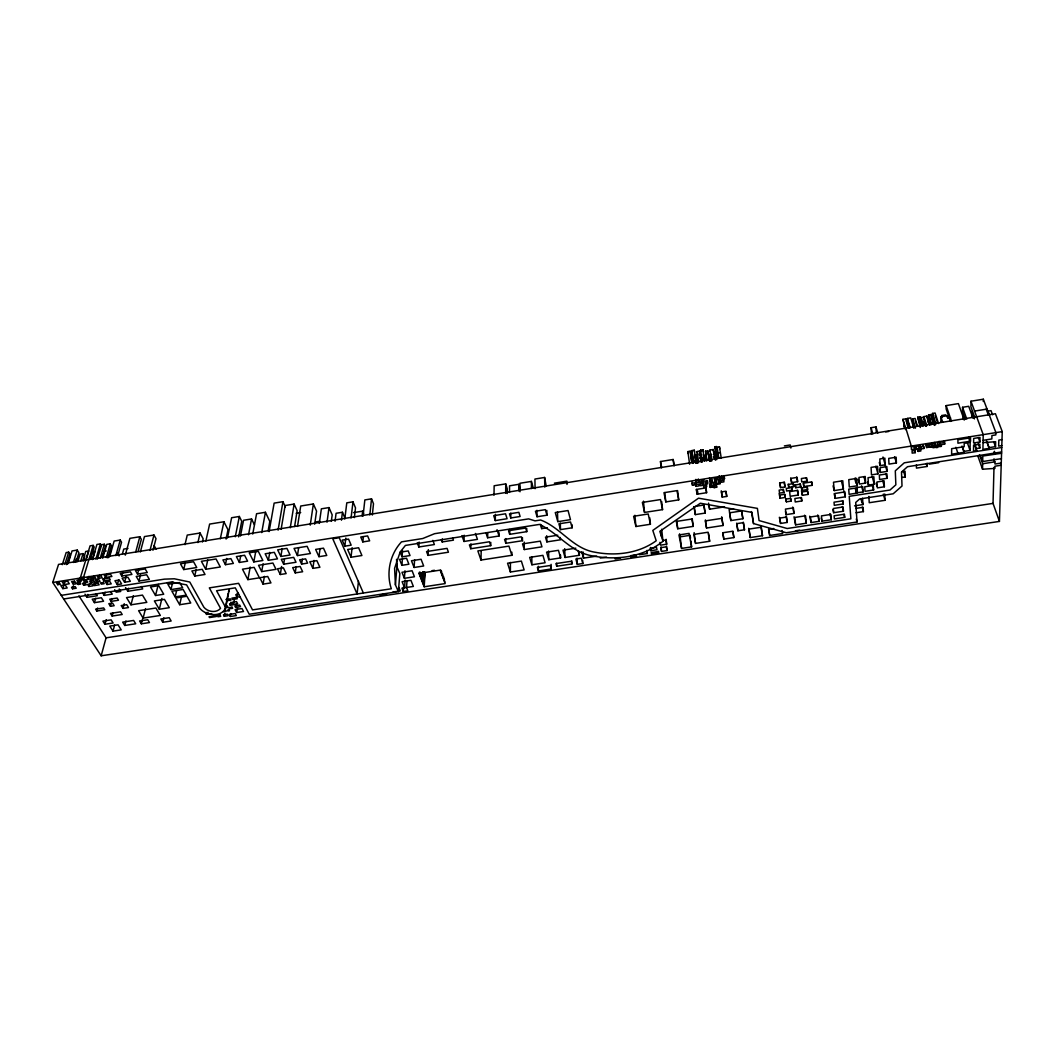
<?xml version="1.0" encoding="UTF-8"?>
<svg xmlns="http://www.w3.org/2000/svg" width="1055" height="1055" viewBox="0 0 1055 1055"><rect width="100%" height="100%" fill="white"/><g stroke="black" fill="none" stroke-linecap="round" stroke-linejoin="round"><path stroke-width="1.5" d="M511.86 555.299L508.932 546.108L477.862 550.921L480.975 560.047L511.86 555.299L511.86 552.161M509.539 492.408L509.552 485.814L518.744 484.337L519.983 488.491M526.735 528.423L526.762 531.654L509.697 534.331L509.71 529.478M510.396 572.008L507.561 563.212L521.381 561.102L524.137 569.924L510.396 572.008L510.422 562.421M510.752 517.979L509.473 513.825L518.862 512.334L520.115 516.502L510.752 517.979L510.765 513.033M957.887 453.202L955.883 447.307M505.675 493.331L505.727 483.889L494.149 485.762L494.004 495.204M522.436 537.562L522.462 540.714L505.82 543.299L505.846 538.577M507.204 493.529L507.231 488.795L505.727 483.889M973.013 418.149L968.714 406.294L962.556 407.296L962.529 411.806L965.18 419.217M963.373 419.428L963.386 416.501L964.468 419.521M964.138 451.382L970.073 450.445L970.152 442.375L964.191 443.324L964.178 446.7L951.65 448.678L951.65 454.191L964.138 452.292L962.529 446.713M485.973 532.749L487.634 537.773L499.041 535.993L499.081 532.775M970.495 441.201L970.534 437.799L957.927 439.79L957.914 443.192L970.495 441.201L968.925 436.73M983.102 440.331L991.845 438.946L991.924 435.53L995.828 434.911L995.894 432.629L983.326 399.212L970.982 401.217L970.917 406.874L974.794 417.516M971.695 416.857L971.747 411.49L974.438 418.888M495.296 520.59L493.714 515.671L505.543 513.798L507.086 518.717L495.296 520.59L495.375 514.286M490.72 545.646L489.441 541.769L469.409 544.894L470.741 548.745L490.72 545.646L490.773 542.375M976.679 448.52L979.818 448.032L979.884 444.221L973.594 445.21L973.514 451.105L976.653 450.604L975.057 443.984M979.924 441.966L980.003 437.429L973.686 438.432L973.62 442.955L979.924 441.966L978.315 437.509M487.634 537.773L487.726 532.946M983.273 401.48L983.326 399.212M1001.195 465.242L994.971 466.204L994.918 468.394L982.548 469.224L982.653 463.752L979.449 454.771M1001.406 458.635L982.693 461.549L982.798 456.024L1001.564 453.268M987.915 412.281L987.942 411.16L991.027 410.659L992.597 414.8M480.975 560.047L481.199 550.644M970.982 401.217L983.207 434.647L982.93 449.338L989.208 448.349L987.045 441.689M999.428 521.421L1002.25 431.614L995.432 413.745L58.553 564.412L52.75 582.452L101.161 655.788L999.428 521.421L993.032 503.393L993.995 467.365M993.995 458.82L995.036 464.015L1001.261 463.04M989.221 447.61L995.511 446.621L995.643 441.728L983.049 442.599M470.741 548.745L470.899 543.839M475.436 533.448L477.44 539.369L463.989 541.466L464.213 535.228M443.258 577.639L443.324 576.32L443.865 577.784M444.353 580.567L444.406 579.248M452.621 537.879L453.426 540.16L442.15 541.927L442.309 538.828M441.056 571.744L441.122 570.425L441.676 571.902M442.164 574.698L442.23 573.379L442.77 574.856M428 555.392L426.563 551.567L447.056 548.376L448.441 552.213L428 555.392L428.356 549.615M423.345 583.771L424.084 571.981L424.651 573.432M424.73 572.14L423.912 585.222L419.349 573.511L419.442 572.179L423.991 583.903M424.189 586.778L418.98 573.379L440.146 570.135L445.17 583.586L424.189 586.778L425.086 572.483M421.077 577.916L421.42 572.654L424.242 579.96M421.644 579.393L422.066 572.812L424.321 578.654M422.211 580.857L422.712 572.971L424.4 577.336M422.778 582.307L423.451 571.823L424.572 574.738M419.93 574.975L420.101 572.338L424.084 582.584M420.497 576.452L420.76 572.496L424.163 581.265M432.84 540.397L434.383 544.551L418.822 546.991L419.151 542.085M414.088 567.471L411.45 560.746L421.077 559.255L423.662 565.994L414.088 567.471L414.615 559.809M406.979 581.279L406.518 587.477L407.85 590.8L403.247 591.499L401.902 588.176L413.362 586.435L410.936 580.329L402.1 581.687L404.553 587.767L405.146 580.026M404.395 578.311L401.981 572.298L412.083 570.742L414.444 576.769L404.395 578.311L404.975 570.781M403.247 591.499L403.603 586.817M402.034 556.816L400.201 552.174L408.219 550.921L410.026 555.563L402.034 556.816L402.535 550.578M401.902 565.309L399.529 559.348L406.531 558.253L408.892 564.227L401.902 565.309L402.403 558.979M63.669 599.003L165.886 582.98L173.732 582.505L186.577 584.852L199.646 608.076C205.435 615.751 221.787 617.927 225.704 607.575L216.565 590.747L235.291 587.846L249.244 614.234L398.394 591.604L399.832 573.564L396.917 566.825L396.548 559.308M398.394 591.604L395.427 584.879L397.142 564.016M372.336 515.038L373.496 503.749L371.531 498.844L364.845 499.925L363.065 516.053M369.83 514.959L371.531 498.844M358.463 581.265L357.091 593.925L332.76 538.762L339.248 537.734L363.342 592.976M362.815 541.914L360.757 537.008L367.615 535.914L369.659 540.833L362.815 541.914L363.342 537.074M362.129 515.921L362.656 511.148L353.504 512.625M354.375 517.623L355.509 507.89L352.99 501.824L346.792 502.839L344.787 519.034M351.012 557.225L347.649 549.47L358.608 547.743L361.918 555.523L351.012 557.225L352.106 547.677M351.064 518.031L352.99 501.824M344.827 546.174L342.189 540.107L348.559 539.105L351.17 545.171L344.827 546.174L345.803 538.063M341.451 520.207L342.453 512.255L336.083 513.284L335.042 521.249M331.31 521.368L332.18 514.88L329.002 507.587L321.366 508.827L319.296 523.438M327.024 522.199L329.002 507.587M318.953 556.684L315.63 549.404L323.489 548.165L326.773 555.457L318.953 556.684L320.074 548.574M312.887 568.368L309.814 561.748L316.856 560.64L319.902 567.274L312.887 568.368L314.021 560.416M314.68 524.19L316.566 511.148L313.375 503.96L300.715 506.018L297.51 526.432M310.236 525.153L313.375 503.96M301.625 564.069L299.607 559.809L305.607 558.873L307.598 563.133L301.625 564.069L302.35 559.19M297.444 555.576L294.055 548.402L307.111 546.332L310.434 553.532L297.444 555.576L298.657 547.73M295.202 572.891L292.67 567.63L300.148 566.456L302.64 571.744L295.202 572.891L296.165 566.561M294.609 526.511L297.128 510.686L294.108 504.066L285.14 505.53L281.131 529.28M283.676 564.188L281.303 559.295L293.686 557.356L296.02 562.249L283.676 564.188L284.454 559.387M290.257 527.817L294.108 504.066M280.287 574.513L277.478 568.79L283.399 567.867L286.182 573.604L280.287 574.513L281.606 566.495M280.867 556.46L277.663 549.853L286.92 548.389L290.072 555.009L280.867 556.46L282.173 548.547M278.085 530.177L282.951 501.679L274.142 503.116L269.104 531.615M263.051 584.127L259.807 577.718L267.733 576.478L270.95 582.901L263.051 584.127L264.409 576.373M268.392 560.284L265.174 553.783L274.3 552.332L277.478 558.86L268.392 560.284L269.777 552.372M268.141 530.797L269.816 521.434L265.425 512.282L256.576 513.732L252.738 534.041M261.693 571.586L258.541 565.295L272.915 563.04L276.014 569.344L261.693 571.586L263.077 563.792M261.719 532.59L265.425 512.282M253.82 561.919L249.204 552.78L258.304 551.343L262.866 560.495L253.82 561.919L255.838 550.974M247.872 579.63L242.479 569.186L254.136 567.366L259.438 577.824L247.872 579.63L250.206 567.036M236.637 612.533L235.067 609.592L241.964 608.537L243.534 611.478L236.637 612.533L237.546 607.786M236.571 597.407L231.876 598.132L232.601 599.491L237.296 598.765L236.571 597.407L237.415 593.029M248.532 534.753L251.552 518.968L243.547 520.273L240.435 536.059M239.973 596.708L237.059 597.156L237.876 592.884M235.621 607.377L234.79 605.847L239.696 605.095L240.514 606.625L235.621 607.377L236.201 604.317M230.333 616.489L229.225 614.445L235.212 613.535L236.32 615.593L230.333 616.489L230.9 613.575M233.458 604.436L232.285 602.247L236.491 601.614L237.665 603.803L233.458 604.436L234.289 600.137M230.28 605.28L229.542 603.908L232.192 603.5L232.931 604.871L230.28 605.28L230.887 602.194M239.419 562.447L236.386 556.578L244.602 555.273L247.595 561.154L239.419 562.447L240.645 556.13M238.641 536.863L241.74 521.249L239.353 516.462L231.625 517.728L227.432 538.037M224.926 609.79L228.197 593.253M225.704 607.575L229.278 589.534L228.487 591.75M224.28 616.291L223.449 614.775L227.339 614.181L228.17 615.698L224.28 616.291L224.873 613.337M235.278 536.771L239.353 516.462M225.44 564.676L222.922 559.902L230.887 558.636L233.379 563.423L225.44 564.676L226.72 558.425M226.087 539.065L228.012 529.755L223.911 521.763L209.629 524.084L205.857 541.136M220.31 538.815L223.911 521.763M205.725 569.278L201.386 561.3L216.051 558.979L220.31 566.983L205.725 569.278L207.743 559.968M194.74 576.083L191.891 570.94L202.217 569.318L205.026 574.461L194.74 576.083L196.177 569.647M202.441 541.993L203.153 538.802L200.068 533.012L187.249 535.083L184.981 544.657M197.905 542.587L200.068 533.012M179.667 604.713L175.776 597.974L186.92 596.246L190.757 602.998L179.667 604.713L181.5 596.734M183.702 569.581L180.471 563.805L193.553 561.735L196.731 567.524L183.702 569.581L185.192 563.199M175.143 596.893L171.886 591.222L183.122 589.468L186.353 595.152L175.143 596.893L176.567 590.853M162.773 622.279L160.808 618.982L169.209 617.702L171.147 620.999L162.773 622.279L163.841 617.834M179.653 582.466L182.66 587.78L170.95 589.6L172.453 583.27M159.305 609.236L154.373 600.941L164.435 599.372L169.301 607.693L159.305 609.236L161.929 598.409M155.547 595.508L150.496 586.962L158.725 585.67L163.723 594.242L155.547 595.508L158.29 584.417M141.33 623.808L139.603 620.973L147.753 619.733L149.467 622.569L141.33 623.808L142.544 619.034M143.111 618.098L138.601 610.687L155.916 608.023L160.347 615.461L143.111 618.098L145.511 608.616M152.975 550.222L156.008 538.63L153.977 535.03L144.443 536.573L140.341 551.989M149.968 550.433L153.977 535.03M138.957 581.015L136.214 576.426L146.658 574.777L149.362 579.38L138.957 581.015L140.566 574.883M124.741 625.457L122.657 622.134L133.642 620.446L135.713 623.782L124.741 625.457L125.927 620.933M130.952 604.818L126.521 597.592L142.478 595.099L146.83 602.365L130.952 604.818L133.365 595.653M137.559 574.078L135.409 570.478L145.168 568.935L147.278 572.535L137.559 574.078L138.772 569.449M138.073 551.541L141.344 539.342L139.84 536.731L129.91 538.34L125.268 555.128M122.987 608.405L121.193 605.53L126.706 604.673L128.473 607.561L122.987 608.405L124.239 603.711M141.238 586.475L142.715 588.941L127.8 591.275L128.631 588.189M112.991 631.127L109.773 626.09L118.041 624.824L121.233 629.875L112.991 631.127L114.639 625.022M135.726 551.989L139.84 536.731M124.596 582.228L122.09 578.1L127.853 577.191L130.345 581.318L124.596 582.228L126.27 576.056M101.161 655.788L106.08 637.827L78.914 595.851M112.12 616.054L110.459 613.417L120.547 611.86L122.209 614.511L112.12 616.054L112.938 613.1M117.342 584.628L114.942 580.712L119.255 580.039L121.642 583.943L117.342 584.628L118.661 579.881M121.787 576.03L120.217 573.432L130.385 571.823L131.941 574.434L121.787 576.03L122.631 572.984M104.92 624.257L102.915 621.118L111.118 619.852L113.122 623.004L104.92 624.257L106.199 619.667M111.131 601.376L109.746 599.187L117.118 598.04L118.49 600.229L111.131 601.376L111.922 598.528M110.459 606.295L108.81 603.671L112.542 603.091L114.177 605.715L110.459 606.295L111.329 603.144M122.446 553.835L123.765 549.088L127.985 548.402M118.041 554.706L121.549 542.257L120.244 540.068L114.164 541.057L109.694 556.605M107.03 584.536L105.342 581.832L109.575 581.16L111.25 583.877L107.03 584.536L107.9 581.437M110.801 591.75L112.265 594.11L104.208 595.376L105.104 592.237M115.839 555.616L120.244 540.068M96.796 611.016L95.609 609.17L103.627 607.931L104.801 609.777L96.796 611.016L97.653 607.983M103.786 580.857L102.652 579.037L109.193 577.995L110.313 579.828L103.786 580.857L104.682 577.718M105.685 577.467L104.326 575.278L110.551 574.289L111.909 576.478L105.685 577.467L106.581 574.355M94.436 602.656L92.22 599.187L101.372 597.75L103.575 601.231L94.436 602.656L95.728 598.198M107.887 557.897L111.408 545.672L110.287 543.813L106.766 544.38L102.757 558.135M108.968 557.053L110.775 550.776M98.577 578.325L97.403 576.465L101.003 575.885L102.164 577.758L98.577 578.325L99.46 575.265M106.304 557.554L110.287 543.813M102.295 557.409L105.487 546.187L104.326 544.261L101.715 544.697L97.337 559.124M94.634 585.538L93.552 583.811L98.049 583.099L99.13 584.826L94.634 585.538L95.53 582.439M96.717 582.03L95.609 580.263L98.933 579.736L100.04 581.503L96.717 582.03L97.614 578.984M93.302 579.155L92.102 577.23L94.765 576.808L95.979 578.72L93.302 579.155L94.212 576.056M100.225 558.214L104.326 544.261M101.887 557.04L102.797 553.941M88.857 586.475L87.565 584.43L91.825 583.745L93.117 585.802L88.857 586.475L89.767 583.428M90.624 582.531L89.662 581.015L93.658 580.382L94.62 581.898L90.624 582.531L91.534 579.419M95.992 593.622L97.337 595.732L87.024 597.341L87.895 594.4M87.974 579.393L86.972 577.824L90.519 577.256L91.521 578.826L87.974 579.393L88.871 576.36M95.913 559.058L100.41 543.905L96.941 544.459L92.405 559.625M85.996 579.96L85.086 582.993L86.273 584.866L83.662 585.274L84.571 582.241M84.862 582.597L83.53 580.514L86.431 580.065L87.75 582.136L84.862 582.597L85.758 579.591M92.708 559.045L94.95 551.541L92.115 552.002L90.308 558.003M83.385 577.85L93.17 545.369L90.057 545.883L80.193 578.351L81.261 580.026L84.453 579.512L83.385 577.85L80.193 578.351M90.493 559.414L94.198 547.044L93.17 545.369M86.062 560.1L88.831 550.974L85.732 551.475L82.936 560.601M81.261 580.026L82.198 576.927M83.319 560.904L84.716 556.328L83.029 553.624L80.101 554.099L77.74 561.735M77.951 582.03L76.896 580.395L80.061 579.894L81.116 581.529L77.951 582.03L78.874 578.984M78.176 584.483L77.134 582.861L79.639 582.466L80.681 584.088L78.176 584.483L79.099 581.45M73.349 584.272L71.608 581.582L74.589 581.107L76.329 583.797L73.349 584.272L74.285 581.226M80.681 561.26L83.029 553.624M72.518 588.809L71.542 587.292L75.222 586.699L76.211 588.228L72.518 588.809L73.454 585.749M75.222 562.13L76.158 559.097M76.026 562.051L78.914 552.741L77.239 550.09L72.056 550.921L68.14 563.344M73.375 562.5L77.239 550.09M62.838 588.65L60.794 585.525L65.159 584.839L67.19 587.965L62.838 588.65L64.975 581.516M66.518 564.61L69.867 554.02L68.694 552.161L66.162 552.569L62.298 564.676M67.507 564.254L70.382 555.141M57.722 584.681L56.508 582.835L59.08 582.426L60.293 584.272L57.722 584.681L58.684 581.661M64.843 564.267L68.694 552.161M661.683 529.254L662.975 541.281C643.801 556.921 617.07 560.574 593.253 556.025C571.23 552.886 558.504 533.105 539.448 524.414L405.41 545.422L400.148 552.068L394.596 568.328L395.427 584.879M950.436 421.42L946.164 408.984L946.137 405.608L958.402 403.617L964.204 419.956M296.191 513.284L300.688 512.559M693.61 463.224L691.869 450.577L694.256 450.182L694.586 452.068M714.697 446.832L716.385 446.555L716.648 448.177L714.947 448.454L714.697 446.832L716.688 459.677M689.601 464.213L687.9 451.58L690.221 451.21L691.882 462.789M721.264 458.332L719.444 446.832L717.11 447.215L718.837 458.187M702.248 461.536L700.599 450.129L702.92 449.76L703.144 451.052M698.687 462.644L697.118 451.527L699.465 451.144L699.689 452.49M935.455 424.888L932.422 413.441L935.086 413.019L938.607 423.583M710.529 453.597L711.677 461.075L709.936 450.063L713.22 449.536L713.444 450.92M909.397 427.657L907.379 418.426L910.702 417.886L913.617 427.209M931.143 424.717L928.611 416.976L928.571 414.932L930.827 414.575L934.4 425.402M706.929 460.692L705.505 451.197L707.8 450.815L708.076 452.503M904.874 428.238L902.909 419.349L906.166 418.822L908.988 427.987M546.226 486.21L544.604 477.467L534.925 479.036L535.083 488.689M920.25 427.499L917.731 417.187L919.934 416.831L923.072 426.405M923.929 418.769L923.89 416.593L926.857 416.118L929.811 425.165M914.54 427.262L912.535 418.888L915.094 418.466L917.547 426.194M921.16 420.431L921.094 417.595L923.31 417.239L926.396 426.312M533.157 487.595L531.377 481.41L519.983 483.256L520.023 491.775M715.857 451.83L714.182 452.107L715.435 460.204M945.847 414.839L941.614 415.525L942.247 417.424M104.076 551.317L106.252 550.961M661.182 467.761L660.483 461.536L673.156 459.492L674.316 465.637M871.443 434.33L871.074 427.697L876.006 426.906L877.786 433.157M974.583 411.081L987.032 409.076M930.681 418.268L932.409 417.991L934.4 424.018M940.928 422.264L940.875 416.778L946.981 415.789L947.799 418.202M719.352 452.832L716.767 453.254L717.519 458.081M710.358 461.101L709.435 454.876L711.663 454.507M930.945 424.545L929.455 419.969L927.846 420.233L929.336 424.809M699.689 458.094L702.498 457.646M948.34 418.189L950.542 417.846M713.061 457.026L715.936 456.564M784.366 445.909L790.221 444.959L790.881 448.059M554.363 483.177L566.878 481.159L567.01 484.43M692.423 461.035L697.065 460.297M315.564 521.948L319.665 521.289M885.725 431.957L888.64 431.482M52.75 582.452L1002.25 431.614M911.335 446.819L914.659 446.291L914.738 449.074L911.415 449.601L911.309 446.067L905.81 428.159M721.791 477.005L724.165 476.636L724.495 478.719L722.121 479.102L721.62 475.963M698.766 482.135L698.436 480.249L695.997 480.632L696.326 482.531L698.766 482.135L698.331 478.97M719.668 478.904L721.409 478.627L721.158 477.018L719.418 477.282L719.668 478.904L719.18 475.7M709.936 481.014L712.283 480.632L712.006 478.944L709.646 479.313L709.936 481.014L709.474 477.889M940.045 444.458L937.737 444.828L937.71 442.784L940.018 442.414L940.045 444.458L939.016 441.372M932.712 445.922L935.745 445.447L935.719 443.258L932.686 443.746L932.712 445.922L931.736 442.902M944.673 444.102L941.957 444.524L941.944 442.137L944.66 441.702L944.673 444.102L943.671 441.082M926.646 447.557L928.888 447.201L928.835 444.59L926.593 444.946L926.646 447.557L925.657 444.472M916.136 449.417L919.525 448.876L919.459 445.843L916.057 446.384L916.136 449.417L915.173 446.305M929.785 447.307L932.04 446.938L932 444.089L929.732 444.458L929.785 447.307L928.822 444.313M921.318 448.876L923.943 448.467L923.903 446.252L921.279 446.674L921.318 448.876L920.356 445.79M692.515 485.287L694.889 484.904L694.52 482.794L692.133 483.177L692.515 485.287L692.093 482.122M720.446 481.37L718.745 481.647L718.429 479.656L720.13 479.392L720.446 481.37L719.945 478.126M935.587 447.346L932.989 447.768L932.963 446.608L935.574 446.199L935.587 447.346L934.057 442.665M85.086 582.993L82.475 583.415L83.662 585.274M696.168 486.329L699.083 485.867L698.766 484.008L695.838 484.469L696.168 486.329L695.72 483.085M702.815 485.379L700.349 485.762L700.032 483.994L702.511 483.599L702.815 485.379L702.353 482.148M918.18 451.408L920.857 450.986L920.83 449.43L918.14 449.852L918.18 451.408L917.23 448.335M915.226 452.674L912.166 453.149L912.1 450.947L915.173 450.459L915.226 452.674L914.289 449.615M1001.999 439.605L998.834 440.093L998.663 446.094L1001.815 445.606M705.782 487.938L696.3 489.441L697.144 494.188L706.599 492.711L705.914 487.977L706.599 492.711M712.019 487.146L711.624 484.773L709.857 485.049L710.252 487.423L712.019 487.146L711.545 483.928M716.662 487.252L716.358 485.419L713.787 485.814L714.09 487.661L716.662 487.252L715.712 481.04M546.938 515.196L545.356 509.657L535.439 511.227L537.048 516.752L546.938 515.196L546.82 510.356M880.16 465.611L885.198 464.82L884.881 458.16L879.83 458.951L880.16 465.611L879.29 462.486M896.394 462.947L888.983 464.121L888.732 458.398L896.17 457.224L896.394 462.947L894.627 456.894M61.269 595.35L164.395 579.142L174.339 578.786L189.781 582.03L203.826 607.139C207.584 611.953 216.394 613.351 220.535 608.366L209.325 587.872L238.615 583.323L252.541 609.896L391.313 588.769C385.998 572.878 389.981 554.178 401.507 541.861L422.739 538.525L434.568 533.698L528.621 518.875L535.043 520.867L540.608 519.996C560.772 527.54 572.918 548.811 595.191 552.253C615.909 556.209 638.895 553.374 656.21 540.767L652.808 530.414L698.515 498.184L757.398 508.378L759.059 520.563L787.175 528.515L850.858 518.823L849.235 496.325L889.972 490.034L895.853 484.838L895.299 470.833L904.28 462.815L1001.749 447.491M678.721 499.885L676.954 490.641L663.977 492.685L665.824 501.916L678.721 499.885L677.574 490.535M791.619 482.623L797.62 481.687L797.158 477.401L791.144 478.35L791.619 482.623L790.657 477.994M806.97 481.159L801.747 481.977L801.391 478.535L806.627 477.717L806.97 481.159L806.284 478.073M166.98 582.716L172.954 581.78M557.792 521.632L570.491 519.64L568.052 510.541L555.273 512.559L557.792 521.632L557.475 511.833M1001.604 451.975L907.498 466.719L901.511 472.047L902.012 486.025L893.176 493.793L859.64 498.962L855.711 502.47L857.042 521.988L786.226 532.735L753.521 523.583L751.424 511.57M929.323 464.134L938.713 462.657M780.568 487.621L785.025 486.922L784.485 482.254L780.014 482.953L780.568 487.621L779.619 482.913M722.253 497.116L726.75 496.417L725.946 491.208L721.422 491.92L722.253 497.116L721.264 490.799M880.371 472.442L887.07 471.387L886.846 466.613L880.134 467.668L880.371 472.442L879.527 469.396M178.176 582.69L167.89 584.312L170.95 589.6M788.81 487.397L793.716 486.632L793.386 483.638L788.481 484.403L788.81 487.397L788.151 484.179M877.958 473.84L871.483 474.856L871.061 467.391L877.575 466.363L877.958 473.84L875.861 466.218M927.094 463.264L927.147 466.455L916.465 468.13L916.386 464.939M795.734 487.726L800.732 486.948L800.442 484.153L795.43 484.931L795.734 487.726L795.088 484.627M803.897 486.619L812.192 485.326L811.849 481.858L803.541 483.164L803.897 486.619L803.224 483.533M902.038 471.743L905.071 471.269L905.256 476.952L902.236 477.414M540.437 524.335L541.677 528.621L547.334 527.737M662.553 509.631L660.509 499.569L642.363 502.417L644.526 512.44L662.553 509.631L661.67 501.56M792.2 490.166L786.621 491.037L786.318 488.412L791.909 487.529L792.2 490.166L791.54 487.014M695.285 506.374L703.738 505.055L705.136 513.086L695.324 514.616L693.887 506.598M783.773 492.487L779.513 493.147L779.157 490.127L783.417 489.467L783.773 492.487L783.127 489.269M801.906 490.404L807.589 489.52L807.339 487.028L801.642 487.911L801.906 490.404L801.233 487.291M887.123 478.297L879.58 479.484L879.342 475.053L886.912 473.866L887.123 478.297L885.804 473.642M982.653 463.752L995.102 461.813M572.113 527.803L570.557 522.001L558.899 523.821L560.495 529.61L572.113 527.803L571.968 524.533M865.614 483.085L859.39 484.06L858.955 477.453L865.219 476.478L865.614 483.085L864.005 476.966M857.188 485.788L849.288 487.014L848.761 479.643L856.686 478.403L857.188 485.788L855.17 477.955M798.279 495.019L790.142 496.285L789.615 491.63L797.778 490.351L798.279 495.019L797.29 490.364M708.564 503.103L709.606 509.209L724.587 506.875M780.067 498.25L785.197 497.459L784.828 494.294L779.685 495.085L780.067 498.25L779.144 493.635M802.42 495.296L808.077 494.426L807.734 491.063L802.064 491.947L802.42 495.296L801.431 490.72M868.476 485.115L874.265 484.205L873.87 476.807L868.041 477.717L868.476 485.115L867.645 481.964M834.202 490.588L843.42 489.151L842.787 480.777L833.503 482.227L834.202 490.588L833.068 485.827M557.792 535.228L545.488 537.14L546.872 541.901L560.667 539.764L559.994 537.377M733.647 508.853L729.111 509.552L730.838 520.59L742.865 518.744L741.691 510.831M786.41 501.824L791.026 501.112L790.709 498.356L786.094 499.081L786.41 501.824L785.79 498.712M884.38 486.777L877.338 487.872L877.022 481.964L884.103 480.856L884.38 486.777L882.666 480.605M650.408 524.256L648.218 513.996L633.62 516.277L635.914 526.511L650.408 524.256L649.761 517.834M801.84 500.967L795.246 501.982L794.863 498.527L801.47 497.512L801.84 500.967L801.167 497.855M873.593 490.008L865.034 491.327L864.757 486.803L873.342 485.471L873.593 490.008L872.38 485.471M857.451 492.764L863.109 491.894L862.779 486.698L857.095 487.581L857.451 492.764L856.278 488.228M856.449 493.186L849.104 494.32L848.721 489.151L856.093 488.003L856.449 493.186L855.262 488.557M835.244 498.369L845.332 496.813L844.963 491.92L834.848 493.489L835.244 498.369L834.136 493.687M524.269 549.55L541.953 546.82L540.292 541.149L522.528 543.892L524.269 549.55L524.203 542.046M238.681 594.255L235.753 594.703L237.059 597.156M693.227 526.379L691.869 519.02L676.308 521.434L677.745 528.766L693.227 526.379L692.212 518.651M843.288 503.934L834.294 505.319L834.03 502.193L843.051 500.809L843.288 503.934L842.51 500.769M225.928 599.543L230.333 598.871L230.992 600.084L226.588 600.77M786.094 514.629L794.019 513.416L793.4 507.864L785.448 509.103L786.094 514.629L785.461 511.464M884.723 493.964L885.026 500.307L869.241 502.721L868.872 496.404M575.819 548.178L562.988 550.143L565.032 557.462L579.393 555.273L579.261 552.332M723.031 525.496L721.871 518.348L705.294 520.906L706.547 528.028L723.031 525.496L721.739 517.095M432.036 570.663L434.462 570.293M854.563 505.859L862.95 504.567L862.542 498.224M855.737 508.418L863.122 507.284L863.399 511.609L856.027 512.743M833.661 512.704L843.446 511.213L843.13 506.993L833.318 508.497L833.661 512.704L832.936 509.605M224.781 606.111L227.142 605.741L228.051 607.416L225.691 607.772M679.591 533.843L680.172 536.837L690.141 535.307L690.511 538.208M662.711 540.503L665.824 540.028L666.681 544.222L660.496 545.158L659.903 542.375M780.568 523.451L787.241 522.436L786.608 517.042L779.909 518.071L780.568 523.451L779.355 517.267M737.893 530.784L744.5 529.781L743.445 522.634L736.812 523.649L737.893 530.784L736.667 523.214M560.601 557.91L558.451 550.328L546.596 552.147L548.811 559.717L560.601 557.91L560.508 555.009M208.152 612.375L205.54 612.784L206.464 614.432L211.699 613.641M223.37 611.768L226.179 611.346L225.374 609.869M531.905 564.781L545.105 562.763L542.916 555.352L529.65 557.383L531.905 564.781L531.812 556.908M795.641 524.849L806.323 523.214L805.545 515.79L794.811 517.438L795.641 524.849L793.993 516.831M811.071 522.555L819.128 521.328L818.588 515.737L810.517 516.976L811.071 522.555L809.699 516.198M844.686 517.372L834.386 518.941L834.123 515.79L844.435 514.207L844.686 517.372L843.947 514.365M773.75 528.515L768.871 529.254L769.688 535.492L782.652 533.514L782.072 530.48M821.937 521.17L831.34 519.733L830.878 514.431L821.449 515.882L821.937 521.17L821.252 518.111M581.793 551.791L583.481 558.135L596.708 556.117M600.295 558.069L606.506 557.119M709.646 541.268L708.076 532.221L693.874 534.397L695.535 543.404L709.646 541.268L708.564 533.553M723.822 539.105L733.858 537.588L732.869 531.219L722.781 532.762L723.822 539.105L722.886 532.999M650.803 550.71L657.014 549.76L656.5 547.374L650.289 548.323L650.803 550.71L650.487 547.505M571.981 563.924L571.243 561.26L555.972 563.581L556.737 566.232L571.981 563.924L571.85 560.878M392.908 592.013L400.293 590.892L398.856 587.358M750.263 537.562L762.501 535.716L761.341 527.21L749.037 529.082L750.263 537.562L748.681 528.304M795.47 530.784L799.716 530.138M639.343 554.759L647.308 553.545L647.005 550.354M667.063 550.552L666.298 546.833L660.733 547.677L661.511 551.396L667.063 550.552L666.575 546.081M691.605 546.886L689.073 533.395L678.945 534.938L681.57 548.415L691.605 546.886L690.867 541.096M582.808 563.515L581.371 558.201L575.872 559.031L577.322 564.346L582.808 563.515L582.65 560.416M615.052 558.926L620.551 558.095M380.024 594.928L386.75 593.899M551.251 568.988L550.222 565.493L537.377 567.445L538.432 570.94L551.251 568.988L551.119 564.359M106.08 637.827L993.032 503.393M84.993 594.189L87.024 597.341M102.731 593.016L104.208 595.376M114.678 589.705L116.208 592.185L120.732 591.473L119.215 588.993M125.558 587.582L127.8 591.275M100.41 543.905L101.372 545.475M117.461 553.242L119.083 555.945M154.162 545.62L156.14 549.075M251.552 518.968L254.44 524.849M282.951 501.679L285.364 506.888M342.453 512.255L344.932 518.071M362.656 511.148L363.724 513.732M422.804 571.665L424.492 576.03M417.239 542.85L418.822 546.991M987.942 411.16L989.498 415.301M986.135 409.076L988.416 415.156M440.502 570.254L444.894 582.03M993.863 442.177L995.511 446.621M986.491 440.937L989.208 448.349M441.32 539.659L442.15 541.927M978.196 443.496L979.818 448.032M980.557 455.575L982.693 461.549M962.556 407.296L966.789 419.151M974.49 444.564L976.653 450.604M977.761 455.747L982.548 469.224M969.11 439.434L970.152 442.375M967.422 442.915L970.073 450.445M461.945 535.571L463.989 541.466M961.989 446.08L964.138 452.292M946.137 405.608L951.491 421.143M940.875 416.778L942.748 422.317M935.112 415.406L937.631 422.95M932.422 413.441L935.93 424.018M933.926 423.78L932.409 417.991M933.411 424.347L930.827 414.575M928.571 414.932L931.618 424.216M930.47 424.492L929.455 419.969M928.374 422.818L926.857 416.118M934.756 442.427L935.745 445.447M923.89 416.593L926.817 425.64M925.921 425.904L924.378 420.075M923.85 421.578L925.301 426.049M931.077 443.957L932.04 446.938M497.024 529.702L499.041 535.993M921.094 417.595L923.494 425.06M920.488 420.971L921.965 425.6M927.899 444.115L928.888 447.201M917.731 417.187L920.685 426.444M505.82 543.299L504.567 539.408L521.262 536.81L522.462 540.714M915.16 420.668L916.624 425.31M922.967 445.381L923.943 448.467M912.535 418.888L915.45 428.145M926.237 463.567L927.147 466.455M914.078 427.908L912.628 423.292L913.643 427.921M662.975 541.281L659.85 531.338L700.349 503.235L751.951 512.4L753.521 523.583M509.697 534.331L508.563 530.718L525.68 528.041L526.762 531.654M918.562 445.764L919.525 448.876M907.379 418.426L910.267 427.75M906.72 423.134L908.131 427.71M913.788 446.028L914.738 449.074M902.909 419.349L905.717 428.515M905.559 429.609L904.161 425.033L904.227 427.235M903.608 471.334L905.256 476.952M885.343 465.295L887.07 471.387M882.982 457L885.198 464.82M871.074 427.697L872.828 433.948M883.325 494.109L885.026 500.307M876.072 483.243L876.916 486.329M872.142 476.346L874.265 484.205M578.206 550.868L579.393 555.273M861.526 485.841L863.109 491.894M858.203 479.471L858.994 482.531M861.46 498.778L862.95 504.567M861.223 499.899L861.975 502.853M862.252 507.178L863.399 511.609M855.157 480.025L855.935 483.045M856.291 518.981L857.042 521.988M841.468 481.238L843.42 489.151M843.789 490.562L845.332 496.813M842.325 506.558L843.446 511.213M829.916 513.614L831.34 519.733M811.493 482.227L812.192 485.326M817.704 514.972L819.128 521.328M806.904 486.395L807.589 489.52M807.062 489.837L808.077 494.426M646.702 550.789L647.308 553.545M800.072 483.849L800.732 486.948M796.631 477.045L797.62 481.687M804.609 515.209L806.323 523.214M793.03 483.414L793.716 486.632M792.714 507.073L794.019 513.416M790.38 498L791.026 501.112M784.063 482.214L785.025 486.922M784.577 494.373L785.197 497.459M786.001 516.238L787.241 522.436M660.483 461.536L661.696 467.668M768.567 529.425L769.688 535.492M760.826 526.458L762.501 535.716M687.9 451.58L688.282 453.69M691.869 450.577L693.504 461.958M695.034 456.696L694.704 454.837L695.931 463.171M697.118 451.527L697.355 452.872M696.59 455.523L696.379 454.309L697.672 463.25M696.498 458.279L696.194 456.512L697.17 463.132M699.056 453.874L699.254 455.087M700.599 450.129L700.823 451.435M701.153 455.918L700.968 454.797L702.063 462.209M742.865 518.744L741.56 510.95L729.598 512.809L730.838 520.59M743.234 522.199L744.5 529.781M705.993 458.45L705.597 456.077L706.296 460.903M703.632 455.509L703.448 454.389L704.358 460.679M705.505 451.197L705.782 452.872M705.993 455.101L705.808 453.94L706.731 460.204M709.435 454.876L710.397 461.18M709.685 458.252L709.382 456.419L710.068 461.061M708.578 454.692L708.38 453.518L709.514 460.956M721.739 517.227L722.213 520.141M709.936 450.063L710.173 451.448M723.994 475.581L724.495 478.719M732.895 531.469L733.858 537.588M725.998 491.67L726.75 496.417M719.444 446.832L719.761 448.916M716.385 446.555L718.152 457.791M716.108 453.452L716.859 458.318M713.22 449.536L714.657 458.912M713.628 484.562L714.09 487.661M707.8 450.815L709.25 460.323M709.778 484.205L710.252 487.423M702.92 449.76L704.582 461.154M708.973 504.831L709.606 509.209M699.465 451.144L701.048 462.261M704.054 505.411L705.136 513.086M705.413 519.917L706.547 528.028M694.256 450.182L696.129 463.145M695.891 479.366L696.326 482.531M697.487 490.68L697.909 493.687M692.845 462.011L691.856 455.298L692.964 463.409M696.498 489.454L697.144 494.188M690.221 451.21L691.724 462.261M694.309 506.928L695.324 514.616M694.137 532.617L695.535 543.404M673.156 459.492L673.921 465.717M680.172 536.837L681.57 548.415M676.822 521.038L677.745 528.766M664.769 492.566L665.824 501.916M666.14 539.316L666.681 544.222M660.878 530.652L661.525 536.665M661.05 546.925L661.511 551.396M643.445 501.138L644.526 512.44M634.912 515.249L635.914 526.511M876.006 426.906L876.283 432.207M583.191 552.055L583.481 558.135M577.045 558.148L577.322 564.346M564.715 548.653L565.032 557.462M560.284 523.069L560.495 529.61M906.166 418.822L906.245 421.604M556.644 563.199L556.737 566.232M548.587 551.013L548.811 559.717M546.714 535.742L546.872 541.901M919.934 416.831L919.986 419.428M544.604 477.467L544.828 487.12M541.611 525.403L541.677 528.621M538.353 566.298L538.432 570.94M536.942 510.303L537.048 516.752M531.377 481.41L531.469 488.518M946.981 415.789L946.981 416.659M518.744 484.337L518.77 490.918M994.417 451.474L994.351 454.257L994.417 451.474M703.54 479.735L701.153 480.117L701.39 481.462L703.777 481.093L703.54 479.735M717.545 477.651L714.195 478.192L714.42 479.59L717.769 479.049L717.545 477.651M67.56 581.134L62.271 581.978L63.999 584.628L69.287 583.784L67.56 581.134M707.43 480.711L705.057 481.093L705.281 482.386L707.654 482.016L707.43 480.711M703.012 481.726L700.283 482.161L700.494 483.375L703.223 482.939L703.012 481.726M716.596 480.513L714.644 480.829L714.815 481.898L716.767 481.594L716.596 480.513M941.363 445.078L939.596 445.355L939.609 446.634L941.377 446.357L941.363 445.078M712.6 481.7L709.962 482.122L710.16 483.296L712.784 482.874L712.6 481.7M937.948 445.909L936.313 446.16L936.326 447.637L937.961 447.386L937.948 445.909M707.562 482.702L705.03 483.111L705.228 484.232L707.747 483.823L707.562 482.702M723.677 480.236L721.04 480.658L721.304 482.28L723.928 481.858L723.677 480.236M715.923 482.517L713.628 482.874L713.905 484.509L716.187 484.153L715.923 482.517M706.454 484.957L703.58 485.406L703.87 487.054L706.731 486.606L706.454 484.957M719.998 482.794L717.07 483.256L717.242 484.311L720.169 483.849L719.998 482.794M103.39 582.439L100.515 582.888L101.32 584.154L104.181 583.705L103.39 582.439M232.021 607.179L228.777 607.667L229.41 608.841L232.654 608.339L232.021 607.179M229.067 609.935L227.392 610.199L227.854 611.03L229.515 610.779L229.067 609.935M219.954 614.907L217.172 615.329L217.963 616.766L220.746 616.344L219.954 614.907M215.879 615.685L209.022 616.74L209.497 617.571L216.341 616.529L215.879 615.685M636.125 554.851L630.732 555.669L631.114 557.317L636.495 556.499L636.125 554.851M658.478 551.475L651.212 552.569L651.515 553.967L658.768 552.86L658.478 551.475"/></g></svg>
